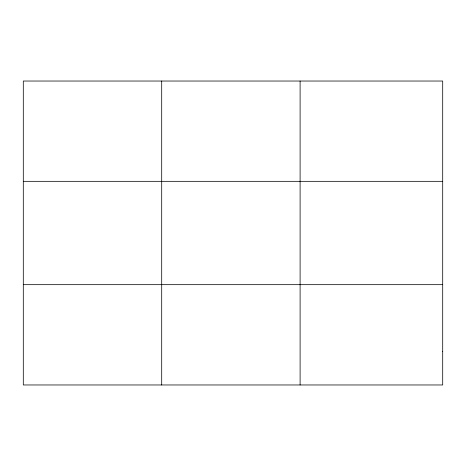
<?xml version="1.0" encoding="UTF-8"?>
<svg xmlns="http://www.w3.org/2000/svg" width="466" height="466" viewBox="0 0 466 466"><rect width="100%" height="100%" fill="white"/><g stroke="black" fill="none" stroke-linecap="round" stroke-linejoin="round"><path stroke-width="0.7" d="M161.702 384.968L161.702 81.032M300.104 384.968L300.104 81.032M23.3 181.332L442.7 181.332M23.3 284.668L442.7 284.668M442.7 351.533L442.7 384.968L23.3 384.968L23.3 81.032L442.7 81.032L442.7 351.533"/></g></svg>
